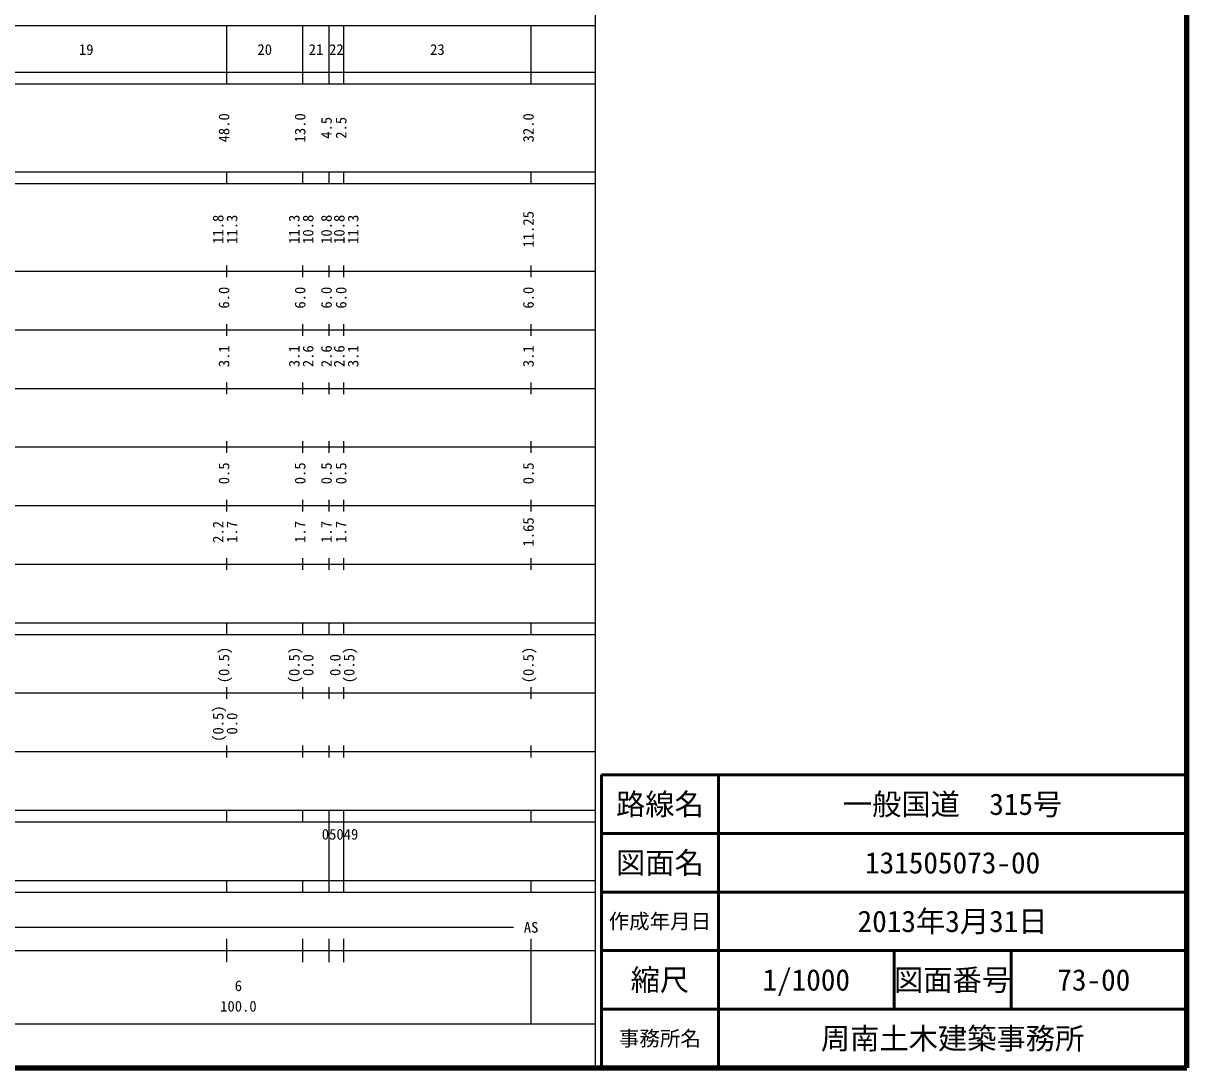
# Model space of a CAD drawing. Units: millimetres on the paper, enlarged 1000 times. Extents: x 40000 to 680000, y 20000 to 380000.
# Drawn here: x 481250 to 680000, y 20000 to 198357 of the extents above; entities that cross this region are included whole.
import ezdxf
from ezdxf.enums import TextEntityAlignment as Align

# ---------------------------------------------------------------- set-up
doc = ezdxf.new("R2010")
doc.units = ezdxf.units.MM
doc.header["$LTSCALE"] = 1000
for name, color, linetype, lineweight in [('M-TTL', 2, 'Continuous', 140), ('M-TTL-BAND', 7, 'Continuous', 25), ('M-TTL-FRAM', 2, 'Continuous', 50), ('M-TTL-LINE', 7, 'Continuous', 50)]:
    doc.layers.add(name, color=color, linetype=linetype, lineweight=lineweight)
doc.layers.add('M-TTL-TXT', color=7, linetype='Continuous')
doc.styles.add('ＭＳ ゴシック', font='')
doc.styles.get('ＭＳ ゴシック').set_extended_font_data('MS Gothic')

msp = doc.modelspace()

# ---------------------------------------------------------------- linework, layer by layer
at = {"layer": 'M-TTL'}
for p, q in [((680000, 20000), (680000, 380000)), ((40000, 20000), (680000, 20000))]:
    msp.add_line(p, q, dxfattribs=at)
at = {"layer": 'M-TTL-BAND'}
for p, q in [((579000, 20000), (579000, 370000)), ((68000, 198000), (579000, 198000)), ((516000, 188000), (516000, 198000)), ((529000, 188000), (529000, 198000)), ((533500, 188000), (533500, 198000)), ((536000, 188000), (536000, 198000)), ((568000, 188000), (568000, 198000)), ((40000, 190000), (579000, 190000)), ((40000, 188000), (579000, 188000)), ((40000, 173000), (579000, 173000)), ((516000, 171000), (516000, 173000)), ((529000, 171000), (529000, 173000)), ((533500, 171000), (533500, 173000)), ((536000, 171000), (536000, 173000)), ((568000, 171000), (568000, 173000)), ((40000, 171000), (579000, 171000)), ((40000, 156000), (579000, 156000)), ((516000, 155000), (516000, 157000)), ((529000, 155000), (529000, 157000)), ((533500, 155000), (533500, 157000)), ((536000, 155000), (536000, 157000)), ((568000, 155000), (568000, 157000)), ((46000, 146000), (579000, 146000)), ((516000, 145000), (516000, 147000)), ((529000, 145000), (529000, 147000)), ((533500, 145000), (533500, 147000)), ((536000, 145000), (536000, 147000)), ((568000, 145000), (568000, 147000)), ((52000, 136000), (579000, 136000)), ((516000, 135000), (516000, 137000)), ((529000, 135000), (529000, 137000)), ((533500, 135000), (533500, 137000)), ((536000, 135000), (536000, 137000)), ((568000, 135000), (568000, 137000)), ((46000, 126000), (579000, 126000)), ((516000, 125000), (516000, 127000)), ((529000, 125000), (529000, 127000)), ((533500, 125000), (533500, 127000)), ((536000, 125000), (536000, 127000)), ((568000, 125000), (568000, 127000)), ((52000, 116000), (579000, 116000)), ((516000, 115000), (516000, 117000)), ((529000, 115000), (529000, 117000)), ((533500, 115000), (533500, 117000)), ((536000, 115000), (536000, 117000)), ((568000, 115000), (568000, 117000)), ((46000, 106000), (579000, 106000)), ((516000, 105000), (516000, 107000)), ((529000, 105000), (529000, 107000)), ((533500, 105000), (533500, 107000)), ((536000, 105000), (536000, 107000)), ((568000, 105000), (568000, 107000)), ((40000, 96000), (579000, 96000)), ((516000, 94000), (516000, 96000)), ((529000, 94000), (529000, 96000)), ((533500, 94000), (533500, 96000)), ((536000, 94000), (536000, 96000)), ((568000, 94000), (568000, 96000)), ((40000, 94000), (579000, 94000)), ((49000, 84000), (579000, 84000)), ((516000, 83000), (516000, 85000)), ((529000, 83000), (529000, 85000)), ((533500, 83000), (533500, 85000)), ((536000, 83000), (536000, 85000)), ((568000, 83000), (568000, 85000)), ((40000, 74000), (579000, 74000)), ((516000, 73000), (516000, 75000)), ((529000, 73000), (529000, 75000)), ((533500, 73000), (533500, 75000)), ((536000, 73000), (536000, 75000)), ((568000, 73000), (568000, 75000)), ((40000, 64000), (579000, 64000)), ((516000, 62000), (516000, 64000)), ((529000, 62000), (529000, 64000)), ((533500, 62000), (533500, 64000)), ((536000, 62000), (536000, 64000)), ((568000, 62000), (568000, 64000)), ((40000, 62000), (579000, 62000)), ((533500, 52000), (533500, 62000)), ((536000, 52000), (536000, 62000)), ((40000, 52000), (579000, 52000)), ((516000, 50000), (516000, 52000)), ((529000, 50000), (529000, 52000)), ((533500, 50000), (533500, 52000)), ((536000, 50000), (536000, 52000)), ((568000, 50000), (568000, 52000)), ((40000, 50000), (579000, 50000)), ((104500, 44000), (565000, 44000)), ((516000, 38000), (516000, 42000)), ((529000, 38000), (529000, 42000)), ((533500, 38000), (533500, 42000)), ((536000, 38000), (536000, 42000)), ((568000, 27500), (568000, 42000)), ((40000, 40000), (579000, 40000)), ((68000, 27500), (579000, 27500))]:
    msp.add_line(p, q, dxfattribs=at)
at = {"layer": 'M-TTL-FRAM'}
for p, q in [((680000, 70000), (580000, 70000)), ((580000, 70000), (580000, 20000))]:
    msp.add_line(p, q, dxfattribs=at)
at = {"layer": 'M-TTL-LINE'}
for p, q in [((600000, 70000), (600000, 20000)), ((680000, 60000), (580000, 60000)), ((680000, 50000), (580000, 50000)), ((680000, 40000), (580000, 40000)), ((630000, 40000), (630000, 30000)), ((650000, 40000), (650000, 30000)), ((680000, 30000), (580000, 30000))]:
    msp.add_line(p, q, dxfattribs=at)

# ---------------------------------------------------------------- texts
at = {"layer": 'M-TTL-BAND', "style": 'ＭＳ ゴシック'}
for s, p in [('19', (492000, 192405)), ('20', (522500, 192405)), ('21', (531250, 192405)), ('22', (534750, 192405)), ('23', (552000, 192405)), ('AS', (568000, 42500)), ('6', (518000, 32523)), ('100.0', (518000, 29033))]:
    msp.add_text(s, height=1833, dxfattribs=at).set_placement(p, align=Align.BOTTOM_CENTER)
for s, p in [('48.0', (517000, 180500)), ('13.0', (530000, 180500)), ('32.0', (569000, 180500)), ('4.5', (534500, 180500)), ('2.5', (537000, 180500)), ('11.8', (516000, 163174)), ('11.3', (518370, 163174)), ('11.3', (529000, 163174)), ('10.8', (531370, 163174)), ('10.8', (534500, 163174)), ('10.8', (536684, 163174)), ('11.3', (539054, 163174)), ('11.25', (569000, 163174)), ('6.0', (517000, 151500)), ('6.0', (530000, 151500)), ('6.0', (534500, 151500)), ('6.0', (537000, 151500)), ('6.0', (569000, 151500)), ('3.1', (517000, 141500)), ('3.1', (529000, 141500)), ('2.6', (531370, 141500)), ('2.6', (534500, 141500)), ('2.6', (536684, 141500)), ('3.1', (539054, 141500)), ('3.1', (569000, 141500)), ('0.5', (517000, 121500)), ('0.5', (530000, 121500)), ('0.5', (534500, 121500)), ('0.5', (537000, 121500)), ('0.5', (569000, 121500)), ('1.65', (569000, 111500)), ('2.2', (516000, 111500)), ('1.7', (518370, 111500)), ('1.7', (530000, 111500)), ('1.7', (534500, 111500)), ('1.7', (537000, 111500)), ('(0.5)', (517000, 88764)), ('(0.5)', (529000, 88764)), ('(0.5)', (538370, 88764)), ('(0.5)', (569000, 88764)), ('0.0', (531370, 88764)), ('0.0', (536000, 88764)), ('(0.5)', (516000, 78764)), ('0.0', (518370, 78764))]:
    msp.add_text(s, height=1833, rotation=90, dxfattribs=at).set_placement(p, align=Align.BOTTOM_CENTER)
msp.add_text('05049', height=1833, dxfattribs=at).set_placement((532250, 58405), align=Align.BOTTOM_LEFT)
at = {"layer": 'M-TTL-TXT', "style": 'ＭＳ ゴシック'}
for s, height, p in [('路線名', 3666, (590000, 65000)), ('路線名', 3666, (590000, 65000)), ('一般国道\u3000315号', 3666, (640000, 65000)), ('図面名', 3666, (590000, 55000)), ('図面名', 3666, (590000, 55000)), ('131505073-00', 3666, (640000, 55000)), ('作成年月日', 2566, (590000, 45000)), ('作成年月日', 2566, (590000, 45000)), ('2013年3月31日', 3666, (640000, 45000)), ('縮尺', 3666, (590000, 35000)), ('縮尺', 3666, (590000, 35000)), ('1/1000', 3666, (615000, 35000)), ('図面番号', 3666, (640000, 35000)), ('図面番号', 3666, (640000, 35000)), ('73-00', 3666, (664125, 35000)), ('事務所名', 2566, (590000, 25000)), ('事務所名', 2566, (590000, 25000)), ('周南土木建築事務所', 3666, (640000, 25000))]:
    msp.add_text(s, height=height, dxfattribs=at).set_placement(p, align=Align.MIDDLE_CENTER)

doc.saveas('drawing.dxf')
